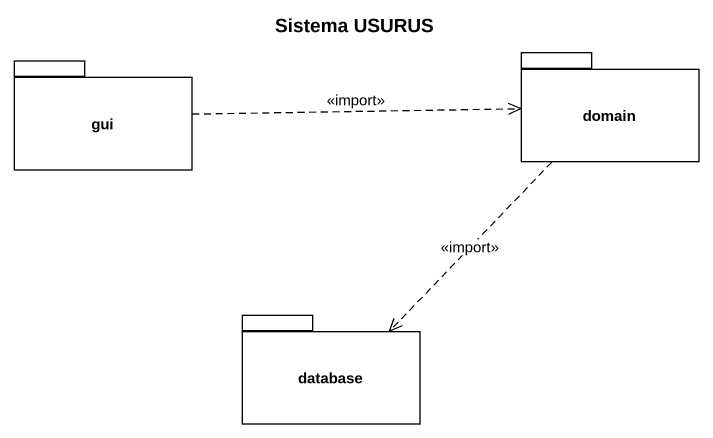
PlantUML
@startuml
title Sistema USURUS
package gui {
}
package domain {
}
package "database" as database_ {
}
gui .right.> domain : <<import>>
domain ..> database_ : <<import>>
@enduml
